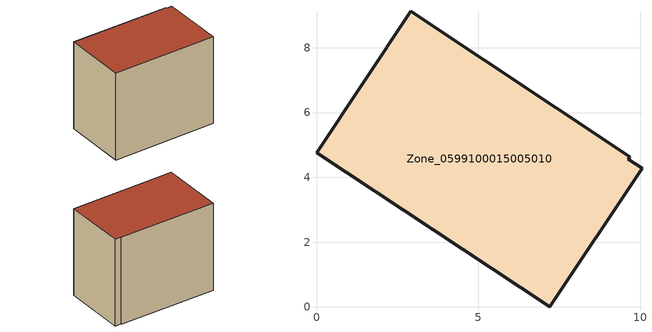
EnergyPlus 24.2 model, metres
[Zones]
Zone_0599100015005010
 floor ground (C_G): 0,4.76 2.91,9.13 9.67,4.63 9.63,4.56 10.05,4.28 7.2,0 z0.89
 wall outside (C_F): 2.91,9.13 0,4.76 7.2,0 10.05,4.28 9.63,4.56 9.67,4.63 2.91,9.13 z0.89:8.29
 roof outside (C_R): 7.2,0 10.05,4.28 9.63,4.56 9.67,4.63 2.91,9.13 0,4.76 z8.29
[BUILDING]
Pand.0599100015005010: North Axis=0; Terrain=City; Loads Convergence Tolerance Value=0.04; Temperature Convergence Tolerance Value=0.4; Solar Distribution=FullExterior; Maximum Number of Warmup Days=25; Minimum Number of Warmup Days=1
[Site:Location]
Rotterdam.The.Hague.AP_ZH_NLD Design_Conditions: Latitude=51.96; Longitude=4.45; Time Zone=1; Elevation=-4.5
[SITE:GROUNDTEMPERATURE:BUILDINGSURFACE]
18, 18, 18, 18, 18, 18, 18, 18, 18, 18, 18, 18
[MATERIAL] Thermal Absorptance=0.9; Solar Absorptance=0.7; Visible Absorptance=0.7
Name | Roughness | Thickness | Conductivity | Density | Specific Heat
G.TC.1975-1991 | MediumSmooth | 0.15 | 0.288461 | 540 | 1210
F.TC.1975-1991 | Rough | 0.3 | 0.230769 | 1920 | 840
R.TC.1975-1991 | MediumRough | 0.2 | 0.153846 | 1500 | 1000
[CONSTRUCTION]
C_G: G.TC.1975-1991
C_F: F.TC.1975-1991
C_R: R.TC.1975-1991
[ZONE]
Zone_0599100015005010: Type=1; Multiplier=1; Ceiling Height=Autocalculate; Volume=Autocalculate; Floor Area=autocalculate; Part of Total Floor Area=Yes
[ZONEINFILTRATION:DESIGNFLOWRATE]
Infil_Zone_0599100015005010: Zone or ZoneList or Space or SpaceList=Zone_0599100015005010; Schedule=AlwaysOn; Design Flow Rate Calculation Method=Flow/Area; Flow Rate per Floor Area=0.003; Constant Term Coefficient=1; Temperature Term Coefficient=0; Velocity Term Coefficient=0; Velocity Squared Term Coefficient=0
[HVACTEMPLATE:ZONE:IDEALLOADSAIRSYSTEM]
Zone_0599100015005010: Maximum Heating Supply Air Temperature=50; Minimum Cooling Supply Air Temperature=13; Maximum Heating Supply Air Humidity Ratio=0.0156; Minimum Cooling Supply Air Humidity Ratio=0.0077; Heating Limit=NoLimit; Cooling Limit=NoLimit; Dehumidification Control Type=ConstantSensibleHeatRatio; Cooling Sensible Heat Ratio=0.7; Dehumidification Setpoint=60; Humidification Control Type=None; Humidification Setpoint=30; Outdoor Air Method=None; Outdoor Air Flow Rate per Person=0.00944; Outdoor Air Flow Rate per Zone Floor Area=0; Outdoor Air Flow Rate per Zone=0; Demand Controlled Ventilation Type=None; Outdoor Air Economizer Type=NoEconomizer; Heat Recovery Type=None; Sensible Heat Recovery Effectiveness=0.7; Latent Heat Recovery Effectiveness=0.65
[ZONECONTROL:THERMOSTAT]
ThermostatControl_Zone_0599100015005010: Zone or ZoneList=Zone_0599100015005010; Control Type Schedule=DualSetpointControlType; Control 1=Thermostat_Zone_0599100015005010; Temperature Difference Between Cutout And Setpoint=0
[THERMOSTATSETPOINT:DUALSETPOINT]
Thermostat_Zone_0599100015005010: Heating Setpoint Temperature Schedule=HeatingSetpoint_Zone_0599100015005010; Cooling Setpoint Temperature Schedule=CoolingSetpoint_Zone_0599100015005010
[SCHEDULE:COMPACT]
HeatingSetpoint_Zone_0599100015005010: Through: 12/31, For: AllDays, Until: 24:00, 21
CoolingSetpoint_Zone_0599100015005010: Through: 12/31, For: AllDays, Until: 24:00, 24
DualSetpointControlType: Through: 12/31, For: AllDays, Until: 24:00, 4
AlwaysOn: Through: 12/31, For: AllDays, Until: 24:00, 1
